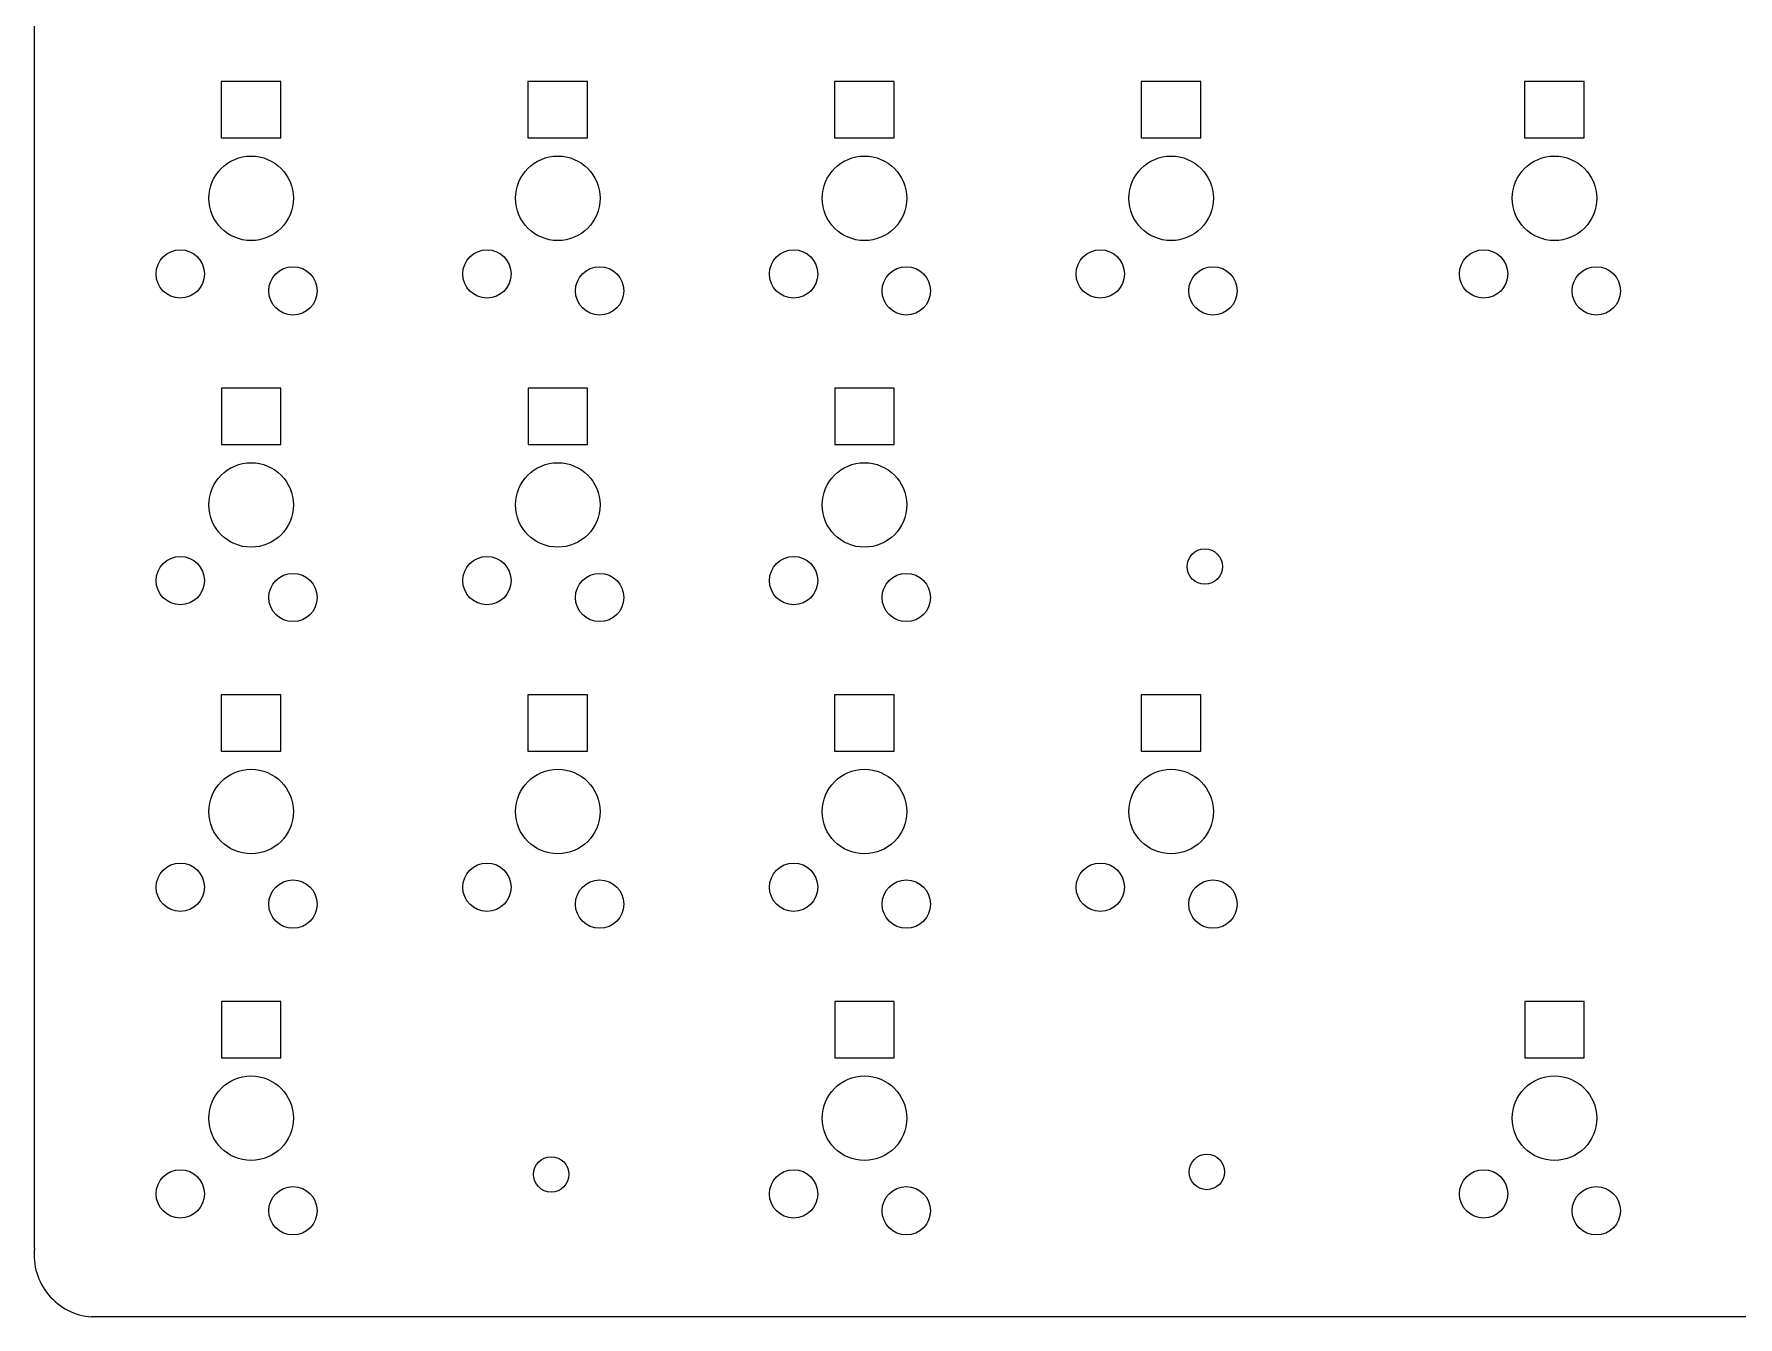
# Model space of a CAD drawing. Header units: millimetres. Extents: x 59 to 476, y -197 to -38.
# Drawn here: x 59.2 to 165, y -197.5 to -117.8 of the extents above; entities that cross this region are included whole.
import ezdxf

# ---------------------------------------------------------------- set-up
doc = ezdxf.new("R2010")
doc.units = ezdxf.units.MM
doc.layers.add('Part__Feature122', color=7, linetype='CONTINUOUS')

msp = doc.modelspace()

# ---------------------------------------------------------------- linework, layer by layer
at = {"layer": 'Part__Feature122'}
for p, q in [((59.1729, -193.23), (59.1729, -80.9299)), ((59.1729, -193.23, 1.6), (59.1729, -80.9299, 1.6)), ((59.1729, -193.23, 1.6), (59.1729, -80.9299, 1.6)), ((59.1729, -193.23), (59.1729, -80.9299)), ((70.78, -120.74), (70.78, -124.24)), ((74.48, -120.74), (70.78, -120.74)), ((70.78, -120.74, 1.6), (70.78, -124.24, 1.6)), ((74.48, -120.74, 1.6), (70.78, -120.74, 1.6)), ((70.78, -120.74), (70.78, -120.74, 1.6)), ((70.78, -120.74, 1.6), (70.78, -124.24, 1.6)), ((70.78, -120.74), (70.78, -124.24)), ((74.48, -120.74, 1.6), (70.78, -120.74, 1.6)), ((70.78, -120.74), (70.78, -120.74, 1.6)), ((74.48, -120.74), (70.78, -120.74)), ((74.48, -124.24), (74.48, -120.74)), ((74.48, -124.24, 1.6), (74.48, -120.74, 1.6)), ((74.48, -124.24, 1.6), (74.48, -120.74, 1.6)), ((74.48, -120.74), (74.48, -120.74, 1.6)), ((74.48, -124.24), (74.48, -120.74)), ((74.48, -120.74), (74.48, -120.74, 1.6)), ((89.83, -120.74), (89.83, -124.24)), ((93.53, -120.74), (89.83, -120.74)), ((89.83, -120.74, 1.6), (89.83, -124.24, 1.6)), ((93.53, -120.74, 1.6), (89.83, -120.74, 1.6)), ((89.83, -120.74), (89.83, -120.74, 1.6)), ((89.83, -120.74, 1.6), (89.83, -124.24, 1.6)), ((89.83, -120.74), (89.83, -124.24)), ((93.53, -120.74, 1.6), (89.83, -120.74, 1.6)), ((89.83, -120.74), (89.83, -120.74, 1.6)), ((93.53, -120.74), (89.83, -120.74)), ((93.53, -124.24), (93.53, -120.74)), ((93.53, -124.24, 1.6), (93.53, -120.74, 1.6)), ((93.53, -124.24, 1.6), (93.53, -120.74, 1.6)), ((93.53, -120.74), (93.53, -120.74, 1.6)), ((93.53, -124.24), (93.53, -120.74)), ((93.53, -120.74), (93.53, -120.74, 1.6)), ((108.88, -120.74), (108.88, -124.24)), ((112.58, -120.74), (108.88, -120.74)), ((108.88, -120.74, 1.6), (108.88, -124.24, 1.6)), ((112.58, -120.74, 1.6), (108.88, -120.74, 1.6)), ((108.88, -120.74), (108.88, -120.74, 1.6)), ((108.88, -120.74, 1.6), (108.88, -124.24, 1.6)), ((108.88, -120.74), (108.88, -124.24)), ((112.58, -120.74, 1.6), (108.88, -120.74, 1.6)), ((108.88, -120.74), (108.88, -120.74, 1.6)), ((112.58, -120.74), (108.88, -120.74)), ((112.58, -124.24), (112.58, -120.74)), ((112.58, -124.24, 1.6), (112.58, -120.74, 1.6)), ((112.58, -124.24, 1.6), (112.58, -120.74, 1.6)), ((112.58, -120.74), (112.58, -120.74, 1.6)), ((112.58, -124.24), (112.58, -120.74)), ((112.58, -120.74), (112.58, -120.74, 1.6)), ((127.93, -120.74), (127.93, -124.24)), ((131.63, -120.74), (127.93, -120.74)), ((127.93, -120.74, 1.6), (127.93, -124.24, 1.6)), ((131.63, -120.74, 1.6), (127.93, -120.74, 1.6)), ((127.93, -120.74), (127.93, -120.74, 1.6)), ((127.93, -120.74, 1.6), (127.93, -124.24, 1.6)), ((127.93, -120.74), (127.93, -124.24)), ((131.63, -120.74, 1.6), (127.93, -120.74, 1.6)), ((127.93, -120.74), (127.93, -120.74, 1.6)), ((131.63, -120.74), (127.93, -120.74)), ((131.63, -124.24), (131.63, -120.74)), ((131.63, -124.24, 1.6), (131.63, -120.74, 1.6)), ((131.63, -124.24, 1.6), (131.63, -120.74, 1.6)), ((131.63, -120.74), (131.63, -120.74, 1.6)), ((131.63, -124.24), (131.63, -120.74)), ((131.63, -120.74), (131.63, -120.74, 1.6)), ((151.743, -120.74), (151.743, -124.24)), ((155.442, -120.74), (151.743, -120.74)), ((151.743, -120.74, 1.6), (151.743, -124.24, 1.6)), ((155.442, -120.74, 1.6), (151.743, -120.74, 1.6)), ((151.743, -120.74), (151.743, -120.74, 1.6)), ((151.743, -120.74, 1.6), (151.743, -124.24, 1.6)), ((151.743, -120.74), (151.743, -124.24)), ((155.442, -120.74, 1.6), (151.743, -120.74, 1.6)), ((151.743, -120.74), (151.743, -120.74, 1.6)), ((155.442, -120.74), (151.743, -120.74)), ((155.442, -124.24), (155.442, -120.74)), ((155.442, -124.24, 1.6), (155.442, -120.74, 1.6)), ((155.442, -124.24, 1.6), (155.442, -120.74, 1.6)), ((155.442, -120.74), (155.442, -120.74, 1.6)), ((155.442, -124.24), (155.442, -120.74)), ((155.442, -120.74), (155.442, -120.74, 1.6)), ((70.78, -124.24), (74.48, -124.24)), ((70.78, -124.24, 1.6), (74.48, -124.24, 1.6)), ((70.78, -124.24), (70.78, -124.24, 1.6)), ((70.78, -124.24, 1.6), (74.48, -124.24, 1.6)), ((70.78, -124.24), (74.48, -124.24)), ((70.78, -124.24), (70.78, -124.24, 1.6)), ((74.48, -124.24), (74.48, -124.24, 1.6)), ((74.48, -124.24), (74.48, -124.24, 1.6)), ((89.83, -124.24), (93.53, -124.24)), ((89.83, -124.24, 1.6), (93.53, -124.24, 1.6)), ((89.83, -124.24), (89.83, -124.24, 1.6)), ((89.83, -124.24, 1.6), (93.53, -124.24, 1.6)), ((89.83, -124.24), (93.53, -124.24)), ((89.83, -124.24), (89.83, -124.24, 1.6)), ((93.53, -124.24), (93.53, -124.24, 1.6)), ((93.53, -124.24), (93.53, -124.24, 1.6)), ((108.88, -124.24), (112.58, -124.24)), ((108.88, -124.24, 1.6), (112.58, -124.24, 1.6)), ((108.88, -124.24), (108.88, -124.24, 1.6)), ((108.88, -124.24, 1.6), (112.58, -124.24, 1.6)), ((108.88, -124.24), (112.58, -124.24)), ((108.88, -124.24), (108.88, -124.24, 1.6)), ((112.58, -124.24), (112.58, -124.24, 1.6)), ((112.58, -124.24), (112.58, -124.24, 1.6)), ((127.93, -124.24), (131.63, -124.24)), ((127.93, -124.24, 1.6), (131.63, -124.24, 1.6)), ((127.93, -124.24), (127.93, -124.24, 1.6)), ((127.93, -124.24, 1.6), (131.63, -124.24, 1.6)), ((127.93, -124.24), (131.63, -124.24)), ((127.93, -124.24), (127.93, -124.24, 1.6)), ((131.63, -124.24), (131.63, -124.24, 1.6)), ((131.63, -124.24), (131.63, -124.24, 1.6)), ((151.743, -124.24), (155.442, -124.24)), ((151.743, -124.24, 1.6), (155.442, -124.24, 1.6)), ((151.743, -124.24), (151.743, -124.24, 1.6)), ((151.743, -124.24, 1.6), (155.442, -124.24, 1.6)), ((151.743, -124.24), (155.442, -124.24)), ((151.743, -124.24), (151.743, -124.24, 1.6)), ((155.442, -124.24), (155.442, -124.24, 1.6)), ((155.442, -124.24), (155.442, -124.24, 1.6)), ((72.635, -130.615), (72.635, -130.615, 1.6)), ((72.635, -130.615), (72.635, -130.615, 1.6)), ((91.685, -130.615), (91.685, -130.615, 1.6)), ((91.685, -130.615), (91.685, -130.615, 1.6)), ((110.735, -130.615), (110.735, -130.615, 1.6)), ((110.735, -130.615), (110.735, -130.615, 1.6)), ((129.785, -130.615), (129.785, -130.615, 1.6)), ((129.785, -130.615), (129.785, -130.615, 1.6)), ((153.597, -130.615), (153.597, -130.615, 1.6)), ((153.597, -130.615), (153.597, -130.615, 1.6)), ((68.235, -134.19), (68.235, -134.19, 1.6)), ((68.235, -134.19), (68.235, -134.19, 1.6)), ((87.285, -134.19), (87.285, -134.19, 1.6)), ((87.285, -134.19), (87.285, -134.19, 1.6)), ((106.335, -134.19), (106.335, -134.19, 1.6)), ((106.335, -134.19), (106.335, -134.19, 1.6)), ((125.385, -134.19), (125.385, -134.19, 1.6)), ((125.385, -134.19), (125.385, -134.19, 1.6)), ((149.197, -134.19), (149.197, -134.19, 1.6)), ((149.197, -134.19), (149.197, -134.19, 1.6)), ((75.235, -135.24), (75.235, -135.24, 1.6)), ((75.235, -135.24), (75.235, -135.24, 1.6)), ((94.285, -135.24), (94.285, -135.24, 1.6)), ((94.285, -135.24), (94.285, -135.24, 1.6)), ((113.335, -135.24), (113.335, -135.24, 1.6)), ((113.335, -135.24), (113.335, -135.24, 1.6)), ((132.385, -135.24), (132.385, -135.24, 1.6)), ((132.385, -135.24), (132.385, -135.24, 1.6)), ((156.197, -135.24), (156.197, -135.24, 1.6)), ((156.197, -135.24), (156.197, -135.24, 1.6)), ((70.79, -139.79), (70.79, -143.29)), ((74.49, -139.79), (70.79, -139.79)), ((70.79, -139.79, 1.6), (70.79, -143.29, 1.6)), ((74.49, -139.79, 1.6), (70.79, -139.79, 1.6)), ((70.79, -139.79), (70.79, -139.79, 1.6)), ((70.79, -139.79, 1.6), (70.79, -143.29, 1.6)), ((70.79, -139.79), (70.79, -143.29)), ((74.49, -139.79, 1.6), (70.79, -139.79, 1.6)), ((70.79, -139.79), (70.79, -139.79, 1.6)), ((74.49, -139.79), (70.79, -139.79)), ((74.49, -143.29), (74.49, -139.79)), ((74.49, -143.29, 1.6), (74.49, -139.79, 1.6)), ((74.49, -143.29, 1.6), (74.49, -139.79, 1.6)), ((74.49, -139.79), (74.49, -139.79, 1.6)), ((74.49, -143.29), (74.49, -139.79)), ((74.49, -139.79), (74.49, -139.79, 1.6)), ((89.84, -139.79), (89.84, -143.29)), ((93.54, -139.79), (89.84, -139.79)), ((89.84, -139.79, 1.6), (89.84, -143.29, 1.6)), ((93.54, -139.79, 1.6), (89.84, -139.79, 1.6)), ((89.84, -139.79), (89.84, -139.79, 1.6)), ((89.84, -139.79, 1.6), (89.84, -143.29, 1.6)), ((89.84, -139.79), (89.84, -143.29)), ((93.54, -139.79, 1.6), (89.84, -139.79, 1.6)), ((89.84, -139.79), (89.84, -139.79, 1.6)), ((93.54, -139.79), (89.84, -139.79)), ((93.54, -143.29), (93.54, -139.79)), ((93.54, -143.29, 1.6), (93.54, -139.79, 1.6)), ((93.54, -143.29, 1.6), (93.54, -139.79, 1.6)), ((93.54, -139.79), (93.54, -139.79, 1.6)), ((93.54, -143.29), (93.54, -139.79)), ((93.54, -139.79), (93.54, -139.79, 1.6)), ((108.89, -139.79), (108.89, -143.29)), ((112.59, -139.79), (108.89, -139.79)), ((108.89, -139.79, 1.6), (108.89, -143.29, 1.6)), ((112.59, -139.79, 1.6), (108.89, -139.79, 1.6)), ((108.89, -139.79), (108.89, -139.79, 1.6)), ((108.89, -139.79, 1.6), (108.89, -143.29, 1.6)), ((108.89, -139.79), (108.89, -143.29)), ((112.59, -139.79, 1.6), (108.89, -139.79, 1.6)), ((108.89, -139.79), (108.89, -139.79, 1.6)), ((112.59, -139.79), (108.89, -139.79)), ((112.59, -143.29), (112.59, -139.79)), ((112.59, -143.29, 1.6), (112.59, -139.79, 1.6)), ((112.59, -143.29, 1.6), (112.59, -139.79, 1.6)), ((112.59, -139.79), (112.59, -139.79, 1.6)), ((112.59, -143.29), (112.59, -139.79)), ((112.59, -139.79), (112.59, -139.79, 1.6)), ((70.79, -143.29), (74.49, -143.29)), ((70.79, -143.29, 1.6), (74.49, -143.29, 1.6)), ((70.79, -143.29), (70.79, -143.29, 1.6)), ((70.79, -143.29, 1.6), (74.49, -143.29, 1.6)), ((70.79, -143.29), (74.49, -143.29)), ((70.79, -143.29), (70.79, -143.29, 1.6)), ((74.49, -143.29), (74.49, -143.29, 1.6)), ((74.49, -143.29), (74.49, -143.29, 1.6)), ((89.84, -143.29), (93.54, -143.29)), ((89.84, -143.29, 1.6), (93.54, -143.29, 1.6)), ((89.84, -143.29), (89.84, -143.29, 1.6)), ((89.84, -143.29, 1.6), (93.54, -143.29, 1.6)), ((89.84, -143.29), (93.54, -143.29)), ((89.84, -143.29), (89.84, -143.29, 1.6)), ((93.54, -143.29), (93.54, -143.29, 1.6)), ((93.54, -143.29), (93.54, -143.29, 1.6)), ((108.89, -143.29), (112.59, -143.29)), ((108.89, -143.29, 1.6), (112.59, -143.29, 1.6)), ((108.89, -143.29), (108.89, -143.29, 1.6)), ((108.89, -143.29, 1.6), (112.59, -143.29, 1.6)), ((108.89, -143.29), (112.59, -143.29)), ((108.89, -143.29), (108.89, -143.29, 1.6)), ((112.59, -143.29), (112.59, -143.29, 1.6)), ((112.59, -143.29), (112.59, -143.29, 1.6)), ((72.635, -149.665), (72.635, -149.665, 1.6)), ((72.635, -149.665), (72.635, -149.665, 1.6)), ((91.685, -149.665), (91.685, -149.665, 1.6)), ((91.685, -149.665), (91.685, -149.665, 1.6)), ((110.735, -149.665), (110.735, -149.665, 1.6)), ((110.735, -149.665), (110.735, -149.665, 1.6)), ((131.875, -151.97), (131.875, -151.97, 1.6)), ((131.875, -151.97), (131.875, -151.97, 1.6)), ((68.235, -153.24), (68.235, -153.24, 1.6)), ((68.235, -153.24), (68.235, -153.24, 1.6)), ((87.285, -153.24), (87.285, -153.24, 1.6)), ((87.285, -153.24), (87.285, -153.24, 1.6)), ((106.335, -153.24), (106.335, -153.24, 1.6)), ((106.335, -153.24), (106.335, -153.24, 1.6)), ((75.235, -154.29), (75.235, -154.29, 1.6)), ((75.235, -154.29), (75.235, -154.29, 1.6)), ((94.285, -154.29), (94.285, -154.29, 1.6)), ((94.285, -154.29), (94.285, -154.29, 1.6)), ((113.335, -154.29), (113.335, -154.29, 1.6)), ((113.335, -154.29), (113.335, -154.29, 1.6)), ((70.78, -158.84), (70.78, -162.34)), ((74.48, -158.84), (70.78, -158.84)), ((70.78, -158.84, 1.6), (70.78, -162.34, 1.6)), ((74.48, -158.84, 1.6), (70.78, -158.84, 1.6)), ((70.78, -158.84), (70.78, -158.84, 1.6)), ((70.78, -158.84, 1.6), (70.78, -162.34, 1.6)), ((70.78, -158.84), (70.78, -162.34)), ((74.48, -158.84, 1.6), (70.78, -158.84, 1.6)), ((70.78, -158.84), (70.78, -158.84, 1.6)), ((74.48, -158.84), (70.78, -158.84)), ((74.48, -162.34), (74.48, -158.84)), ((74.48, -162.34, 1.6), (74.48, -158.84, 1.6)), ((74.48, -162.34, 1.6), (74.48, -158.84, 1.6)), ((74.48, -158.84), (74.48, -158.84, 1.6)), ((74.48, -162.34), (74.48, -158.84)), ((74.48, -158.84), (74.48, -158.84, 1.6)), ((89.83, -158.84), (89.83, -162.34)), ((93.53, -158.84), (89.83, -158.84)), ((89.83, -158.84, 1.6), (89.83, -162.34, 1.6)), ((93.53, -158.84, 1.6), (89.83, -158.84, 1.6)), ((89.83, -158.84), (89.83, -158.84, 1.6)), ((89.83, -158.84, 1.6), (89.83, -162.34, 1.6)), ((89.83, -158.84), (89.83, -162.34)), ((93.53, -158.84, 1.6), (89.83, -158.84, 1.6)), ((89.83, -158.84), (89.83, -158.84, 1.6)), ((93.53, -158.84), (89.83, -158.84)), ((93.53, -162.34), (93.53, -158.84)), ((93.53, -162.34, 1.6), (93.53, -158.84, 1.6)), ((93.53, -162.34, 1.6), (93.53, -158.84, 1.6)), ((93.53, -158.84), (93.53, -158.84, 1.6)), ((93.53, -162.34), (93.53, -158.84)), ((93.53, -158.84), (93.53, -158.84, 1.6)), ((108.88, -158.84), (108.88, -162.34)), ((112.58, -158.84), (108.88, -158.84)), ((108.88, -158.84, 1.6), (108.88, -162.34, 1.6)), ((112.58, -158.84, 1.6), (108.88, -158.84, 1.6)), ((108.88, -158.84), (108.88, -158.84, 1.6)), ((108.88, -158.84, 1.6), (108.88, -162.34, 1.6)), ((108.88, -158.84), (108.88, -162.34)), ((112.58, -158.84, 1.6), (108.88, -158.84, 1.6)), ((108.88, -158.84), (108.88, -158.84, 1.6)), ((112.58, -158.84), (108.88, -158.84)), ((112.58, -162.34), (112.58, -158.84)), ((112.58, -162.34, 1.6), (112.58, -158.84, 1.6)), ((112.58, -162.34, 1.6), (112.58, -158.84, 1.6)), ((112.58, -158.84), (112.58, -158.84, 1.6)), ((112.58, -162.34), (112.58, -158.84)), ((112.58, -158.84), (112.58, -158.84, 1.6)), ((127.93, -158.84), (127.93, -162.34)), ((131.63, -158.84), (127.93, -158.84)), ((127.93, -158.84, 1.6), (127.93, -162.34, 1.6)), ((131.63, -158.84, 1.6), (127.93, -158.84, 1.6)), ((127.93, -158.84), (127.93, -158.84, 1.6)), ((127.93, -158.84, 1.6), (127.93, -162.34, 1.6)), ((127.93, -158.84), (127.93, -162.34)), ((131.63, -158.84, 1.6), (127.93, -158.84, 1.6)), ((127.93, -158.84), (127.93, -158.84, 1.6)), ((131.63, -158.84), (127.93, -158.84)), ((131.63, -162.34), (131.63, -158.84)), ((131.63, -162.34, 1.6), (131.63, -158.84, 1.6)), ((131.63, -162.34, 1.6), (131.63, -158.84, 1.6)), ((131.63, -158.84), (131.63, -158.84, 1.6)), ((131.63, -162.34), (131.63, -158.84)), ((131.63, -158.84), (131.63, -158.84, 1.6)), ((70.78, -162.34), (74.48, -162.34)), ((70.78, -162.34, 1.6), (74.48, -162.34, 1.6)), ((70.78, -162.34), (70.78, -162.34, 1.6)), ((70.78, -162.34, 1.6), (74.48, -162.34, 1.6)), ((70.78, -162.34), (74.48, -162.34)), ((70.78, -162.34), (70.78, -162.34, 1.6)), ((74.48, -162.34), (74.48, -162.34, 1.6)), ((74.48, -162.34), (74.48, -162.34, 1.6)), ((89.83, -162.34), (93.53, -162.34)), ((89.83, -162.34, 1.6), (93.53, -162.34, 1.6)), ((89.83, -162.34), (89.83, -162.34, 1.6)), ((89.83, -162.34, 1.6), (93.53, -162.34, 1.6)), ((89.83, -162.34), (93.53, -162.34)), ((89.83, -162.34), (89.83, -162.34, 1.6)), ((93.53, -162.34), (93.53, -162.34, 1.6)), ((93.53, -162.34), (93.53, -162.34, 1.6)), ((108.88, -162.34), (112.58, -162.34)), ((108.88, -162.34, 1.6), (112.58, -162.34, 1.6)), ((108.88, -162.34), (108.88, -162.34, 1.6)), ((108.88, -162.34, 1.6), (112.58, -162.34, 1.6)), ((108.88, -162.34), (112.58, -162.34)), ((108.88, -162.34), (108.88, -162.34, 1.6)), ((112.58, -162.34), (112.58, -162.34, 1.6)), ((112.58, -162.34), (112.58, -162.34, 1.6)), ((127.93, -162.34), (131.63, -162.34)), ((127.93, -162.34, 1.6), (131.63, -162.34, 1.6)), ((127.93, -162.34), (127.93, -162.34, 1.6)), ((127.93, -162.34, 1.6), (131.63, -162.34, 1.6)), ((127.93, -162.34), (131.63, -162.34)), ((127.93, -162.34), (127.93, -162.34, 1.6)), ((131.63, -162.34), (131.63, -162.34, 1.6)), ((131.63, -162.34), (131.63, -162.34, 1.6)), ((72.635, -168.715), (72.635, -168.715, 1.6)), ((72.635, -168.715), (72.635, -168.715, 1.6)), ((91.685, -168.715), (91.685, -168.715, 1.6)), ((91.685, -168.715), (91.685, -168.715, 1.6)), ((110.735, -168.715), (110.735, -168.715, 1.6)), ((110.735, -168.715), (110.735, -168.715, 1.6)), ((129.785, -168.715), (129.785, -168.715, 1.6)), ((129.785, -168.715), (129.785, -168.715, 1.6)), ((68.235, -172.29), (68.235, -172.29, 1.6)), ((68.235, -172.29), (68.235, -172.29, 1.6)), ((87.285, -172.29), (87.285, -172.29, 1.6)), ((87.285, -172.29), (87.285, -172.29, 1.6)), ((106.335, -172.29), (106.335, -172.29, 1.6)), ((106.335, -172.29), (106.335, -172.29, 1.6)), ((125.385, -172.29), (125.385, -172.29, 1.6)), ((125.385, -172.29), (125.385, -172.29, 1.6)), ((75.235, -173.34), (75.235, -173.34, 1.6)), ((75.235, -173.34), (75.235, -173.34, 1.6)), ((94.285, -173.34), (94.285, -173.34, 1.6)), ((94.285, -173.34), (94.285, -173.34, 1.6)), ((113.335, -173.34), (113.335, -173.34, 1.6)), ((113.335, -173.34), (113.335, -173.34, 1.6)), ((132.385, -173.34), (132.385, -173.34, 1.6)), ((132.385, -173.34), (132.385, -173.34, 1.6)), ((70.79, -177.89), (70.79, -181.39)), ((74.49, -177.89), (70.79, -177.89)), ((70.79, -177.89, 1.6), (70.79, -181.39, 1.6)), ((74.49, -177.89, 1.6), (70.79, -177.89, 1.6)), ((70.79, -177.89), (70.79, -177.89, 1.6)), ((70.79, -177.89, 1.6), (70.79, -181.39, 1.6)), ((70.79, -177.89), (70.79, -181.39)), ((74.49, -177.89, 1.6), (70.79, -177.89, 1.6)), ((70.79, -177.89), (70.79, -177.89, 1.6)), ((74.49, -177.89), (70.79, -177.89)), ((74.49, -181.39), (74.49, -177.89)), ((74.49, -181.39, 1.6), (74.49, -177.89, 1.6)), ((74.49, -181.39, 1.6), (74.49, -177.89, 1.6)), ((74.49, -177.89), (74.49, -177.89, 1.6)), ((74.49, -181.39), (74.49, -177.89)), ((74.49, -177.89), (74.49, -177.89, 1.6)), ((108.89, -177.89), (108.89, -181.39)), ((112.59, -177.89), (108.89, -177.89)), ((108.89, -177.89, 1.6), (108.89, -181.39, 1.6)), ((112.59, -177.89, 1.6), (108.89, -177.89, 1.6)), ((108.89, -177.89), (108.89, -177.89, 1.6)), ((108.89, -177.89, 1.6), (108.89, -181.39, 1.6)), ((108.89, -177.89), (108.89, -181.39)), ((112.59, -177.89, 1.6), (108.89, -177.89, 1.6)), ((108.89, -177.89), (108.89, -177.89, 1.6)), ((112.59, -177.89), (108.89, -177.89)), ((112.59, -181.39), (112.59, -177.89)), ((112.59, -181.39, 1.6), (112.59, -177.89, 1.6)), ((112.59, -181.39, 1.6), (112.59, -177.89, 1.6)), ((112.59, -177.89), (112.59, -177.89, 1.6)), ((112.59, -181.39), (112.59, -177.89)), ((112.59, -177.89), (112.59, -177.89, 1.6)), ((151.752, -177.89), (151.752, -181.39)), ((155.452, -177.89), (151.752, -177.89)), ((151.752, -177.89, 1.6), (151.752, -181.39, 1.6)), ((155.452, -177.89, 1.6), (151.752, -177.89, 1.6)), ((151.752, -177.89), (151.752, -177.89, 1.6)), ((151.752, -177.89, 1.6), (151.752, -181.39, 1.6)), ((151.752, -177.89), (151.752, -181.39)), ((155.452, -177.89, 1.6), (151.752, -177.89, 1.6)), ((151.752, -177.89), (151.752, -177.89, 1.6)), ((155.452, -177.89), (151.752, -177.89)), ((155.452, -181.39), (155.452, -177.89)), ((155.452, -181.39, 1.6), (155.452, -177.89, 1.6)), ((155.452, -181.39, 1.6), (155.452, -177.89, 1.6)), ((155.452, -177.89), (155.452, -177.89, 1.6)), ((155.452, -181.39), (155.452, -177.89)), ((155.452, -177.89), (155.452, -177.89, 1.6)), ((70.79, -181.39), (74.49, -181.39)), ((70.79, -181.39, 1.6), (74.49, -181.39, 1.6)), ((70.79, -181.39), (70.79, -181.39, 1.6)), ((70.79, -181.39, 1.6), (74.49, -181.39, 1.6)), ((70.79, -181.39), (74.49, -181.39)), ((70.79, -181.39), (70.79, -181.39, 1.6)), ((74.49, -181.39), (74.49, -181.39, 1.6)), ((74.49, -181.39), (74.49, -181.39, 1.6)), ((108.89, -181.39), (112.59, -181.39)), ((108.89, -181.39, 1.6), (112.59, -181.39, 1.6)), ((108.89, -181.39), (108.89, -181.39, 1.6)), ((108.89, -181.39, 1.6), (112.59, -181.39, 1.6)), ((108.89, -181.39), (112.59, -181.39)), ((108.89, -181.39), (108.89, -181.39, 1.6)), ((112.59, -181.39), (112.59, -181.39, 1.6)), ((112.59, -181.39), (112.59, -181.39, 1.6)), ((151.752, -181.39), (155.452, -181.39)), ((151.752, -181.39, 1.6), (155.452, -181.39, 1.6)), ((151.752, -181.39), (151.752, -181.39, 1.6)), ((151.752, -181.39, 1.6), (155.452, -181.39, 1.6)), ((151.752, -181.39), (155.452, -181.39)), ((151.752, -181.39), (151.752, -181.39, 1.6)), ((155.452, -181.39), (155.452, -181.39, 1.6)), ((155.452, -181.39), (155.452, -181.39, 1.6)), ((72.635, -187.765), (72.635, -187.765, 1.6)), ((72.635, -187.765), (72.635, -187.765, 1.6)), ((110.735, -187.765), (110.735, -187.765, 1.6)), ((110.735, -187.765), (110.735, -187.765, 1.6)), ((153.597, -187.765), (153.597, -187.765, 1.6)), ((153.597, -187.765), (153.597, -187.765, 1.6)), ((91.275, -189.73), (91.275, -189.73, 1.6)), ((91.275, -189.73), (91.275, -189.73, 1.6)), ((132.005, -189.58), (132.005, -189.58, 1.6)), ((132.005, -189.58), (132.005, -189.58, 1.6)), ((68.235, -191.34), (68.235, -191.34, 1.6)), ((68.235, -191.34), (68.235, -191.34, 1.6)), ((106.335, -191.34), (106.335, -191.34, 1.6)), ((106.335, -191.34), (106.335, -191.34, 1.6)), ((149.197, -191.34), (149.197, -191.34, 1.6)), ((149.197, -191.34), (149.197, -191.34, 1.6)), ((75.235, -192.39), (75.235, -192.39, 1.6)), ((75.235, -192.39), (75.235, -192.39, 1.6)), ((113.335, -192.39), (113.335, -192.39, 1.6)), ((113.335, -192.39), (113.335, -192.39, 1.6)), ((156.197, -192.39), (156.197, -192.39, 1.6)), ((156.197, -192.39), (156.197, -192.39, 1.6)), ((59.1729, -193.23), (59.1729, -193.23, 1.6)), ((59.1729, -193.23), (59.1729, -193.23, 1.6)), ((445.799, -197.46), (62.7176, -197.485)), ((445.799, -197.46, 1.6), (62.7176, -197.485, 1.6)), ((445.799, -197.46, 1.6), (62.7176, -197.485, 1.6)), ((445.799, -197.46), (62.7176, -197.485)), ((62.7176, -197.485), (62.7176, -197.485, 1.6)), ((62.7176, -197.485), (62.7176, -197.485, 1.6))]:
    msp.add_line(p, q, dxfattribs=at)
for centre, radius in [((72.635, -127.99), 2.625), ((72.635, -127.99), 2.625), ((72.635, -127.99), 2.625), ((72.635, -127.99), 2.625), ((91.685, -127.99), 2.625), ((91.685, -127.99), 2.625), ((91.685, -127.99), 2.625), ((91.685, -127.99), 2.625), ((110.735, -127.99), 2.625), ((110.735, -127.99), 2.625), ((110.735, -127.99), 2.625), ((110.735, -127.99), 2.625), ((129.785, -127.99), 2.625), ((129.785, -127.99), 2.625), ((129.785, -127.99), 2.625), ((129.785, -127.99), 2.625), ((153.597, -127.99), 2.625), ((153.597, -127.99), 2.625), ((153.597, -127.99), 2.625), ((153.597, -127.99), 2.625), ((68.235, -132.69), 1.5), ((68.235, -132.69), 1.5), ((68.235, -132.69), 1.5), ((68.235, -132.69), 1.5), ((87.285, -132.69), 1.5), ((87.285, -132.69), 1.5), ((87.285, -132.69), 1.5), ((87.285, -132.69), 1.5), ((106.335, -132.69), 1.5), ((106.335, -132.69), 1.5), ((106.335, -132.69), 1.5), ((106.335, -132.69), 1.5), ((125.385, -132.69), 1.5), ((125.385, -132.69), 1.5), ((125.385, -132.69), 1.5), ((125.385, -132.69), 1.5), ((149.197, -132.69), 1.5), ((149.197, -132.69), 1.5), ((149.197, -132.69), 1.5), ((149.197, -132.69), 1.5), ((75.235, -133.74), 1.5), ((75.235, -133.74), 1.5), ((75.235, -133.74), 1.5), ((75.235, -133.74), 1.5), ((94.285, -133.74), 1.5), ((94.285, -133.74), 1.5), ((94.285, -133.74), 1.5), ((94.285, -133.74), 1.5), ((113.335, -133.74), 1.5), ((113.335, -133.74), 1.5), ((113.335, -133.74), 1.5), ((113.335, -133.74), 1.5), ((132.385, -133.74), 1.5), ((132.385, -133.74), 1.5), ((132.385, -133.74), 1.5), ((132.385, -133.74), 1.5), ((156.197, -133.74), 1.5), ((156.197, -133.74), 1.5), ((156.197, -133.74), 1.5), ((156.197, -133.74), 1.5), ((72.635, -147.04), 2.625), ((72.635, -147.04), 2.625), ((72.635, -147.04), 2.625), ((72.635, -147.04), 2.625), ((91.685, -147.04), 2.625), ((91.685, -147.04), 2.625), ((91.685, -147.04), 2.625), ((91.685, -147.04), 2.625), ((110.735, -147.04), 2.625), ((110.735, -147.04), 2.625), ((110.735, -147.04), 2.625), ((110.735, -147.04), 2.625), ((68.235, -151.74), 1.5), ((68.235, -151.74), 1.5), ((68.235, -151.74), 1.5), ((68.235, -151.74), 1.5), ((87.285, -151.74), 1.5), ((87.285, -151.74), 1.5), ((87.285, -151.74), 1.5), ((87.285, -151.74), 1.5), ((106.335, -151.74), 1.5), ((106.335, -151.74), 1.5), ((106.335, -151.74), 1.5), ((106.335, -151.74), 1.5), ((131.875, -150.87), 1.1), ((131.875, -150.87), 1.1), ((131.875, -150.87), 1.1), ((131.875, -150.87), 1.1), ((75.235, -152.79), 1.5), ((75.235, -152.79), 1.5), ((75.235, -152.79), 1.5), ((75.235, -152.79), 1.5), ((94.285, -152.79), 1.5), ((94.285, -152.79), 1.5), ((94.285, -152.79), 1.5), ((94.285, -152.79), 1.5), ((113.335, -152.79), 1.5), ((113.335, -152.79), 1.5), ((113.335, -152.79), 1.5), ((113.335, -152.79), 1.5), ((72.635, -166.09), 2.625), ((72.635, -166.09), 2.625), ((72.635, -166.09), 2.625), ((72.635, -166.09), 2.625), ((91.685, -166.09), 2.625), ((91.685, -166.09), 2.625), ((91.685, -166.09), 2.625), ((91.685, -166.09), 2.625), ((110.735, -166.09), 2.625), ((110.735, -166.09), 2.625), ((110.735, -166.09), 2.625), ((110.735, -166.09), 2.625), ((129.785, -166.09), 2.625), ((129.785, -166.09), 2.625), ((129.785, -166.09), 2.625), ((129.785, -166.09), 2.625), ((68.235, -170.79), 1.5), ((68.235, -170.79), 1.5), ((68.235, -170.79), 1.5), ((68.235, -170.79), 1.5), ((87.285, -170.79), 1.5), ((87.285, -170.79), 1.5), ((87.285, -170.79), 1.5), ((87.285, -170.79), 1.5), ((106.335, -170.79), 1.5), ((106.335, -170.79), 1.5), ((106.335, -170.79), 1.5), ((106.335, -170.79), 1.5), ((125.385, -170.79), 1.5), ((125.385, -170.79), 1.5), ((125.385, -170.79), 1.5), ((125.385, -170.79), 1.5), ((75.235, -171.84), 1.5), ((75.235, -171.84), 1.5), ((75.235, -171.84), 1.5), ((75.235, -171.84), 1.5), ((94.285, -171.84), 1.5), ((94.285, -171.84), 1.5), ((94.285, -171.84), 1.5), ((94.285, -171.84), 1.5), ((113.335, -171.84), 1.5), ((113.335, -171.84), 1.5), ((113.335, -171.84), 1.5), ((113.335, -171.84), 1.5), ((132.385, -171.84), 1.5), ((132.385, -171.84), 1.5), ((132.385, -171.84), 1.5), ((132.385, -171.84), 1.5), ((72.635, -185.14), 2.625), ((72.635, -185.14), 2.625), ((72.635, -185.14), 2.625), ((72.635, -185.14), 2.625), ((110.735, -185.14), 2.625), ((110.735, -185.14), 2.625), ((110.735, -185.14), 2.625), ((110.735, -185.14), 2.625), ((153.597, -185.14), 2.625), ((153.597, -185.14), 2.625), ((153.597, -185.14), 2.625), ((153.597, -185.14), 2.625), ((68.235, -189.84), 1.5), ((68.235, -189.84), 1.5), ((68.235, -189.84), 1.5), ((68.235, -189.84), 1.5), ((91.275, -188.63), 1.1), ((91.275, -188.63), 1.1), ((91.275, -188.63), 1.1), ((91.275, -188.63), 1.1), ((106.335, -189.84), 1.5), ((106.335, -189.84), 1.5), ((106.335, -189.84), 1.5), ((106.335, -189.84), 1.5), ((132.005, -188.48), 1.1), ((132.005, -188.48), 1.1), ((132.005, -188.48), 1.1), ((132.005, -188.48), 1.1), ((149.197, -189.84), 1.5), ((149.197, -189.84), 1.5), ((149.197, -189.84), 1.5), ((149.197, -189.84), 1.5), ((75.235, -190.89), 1.5), ((75.235, -190.89), 1.5), ((75.235, -190.89), 1.5), ((75.235, -190.89), 1.5), ((113.335, -190.89), 1.5), ((113.335, -190.89), 1.5), ((113.335, -190.89), 1.5), ((113.335, -190.89), 1.5), ((156.197, -190.89), 1.5), ((156.197, -190.89), 1.5), ((156.197, -190.89), 1.5), ((156.197, -190.89), 1.5)]:
    msp.add_circle(centre, radius, dxfattribs=at)
for centre in [(63.0187, -193.63), (63.0187, -193.63, 1.6), (63.0187, -193.63, 1.6), (63.0187, -193.63)]:
    msp.add_arc(centre, 3.8665, 174.062, -94.4655, dxfattribs=at)

doc.saveas('drawing.dxf')
